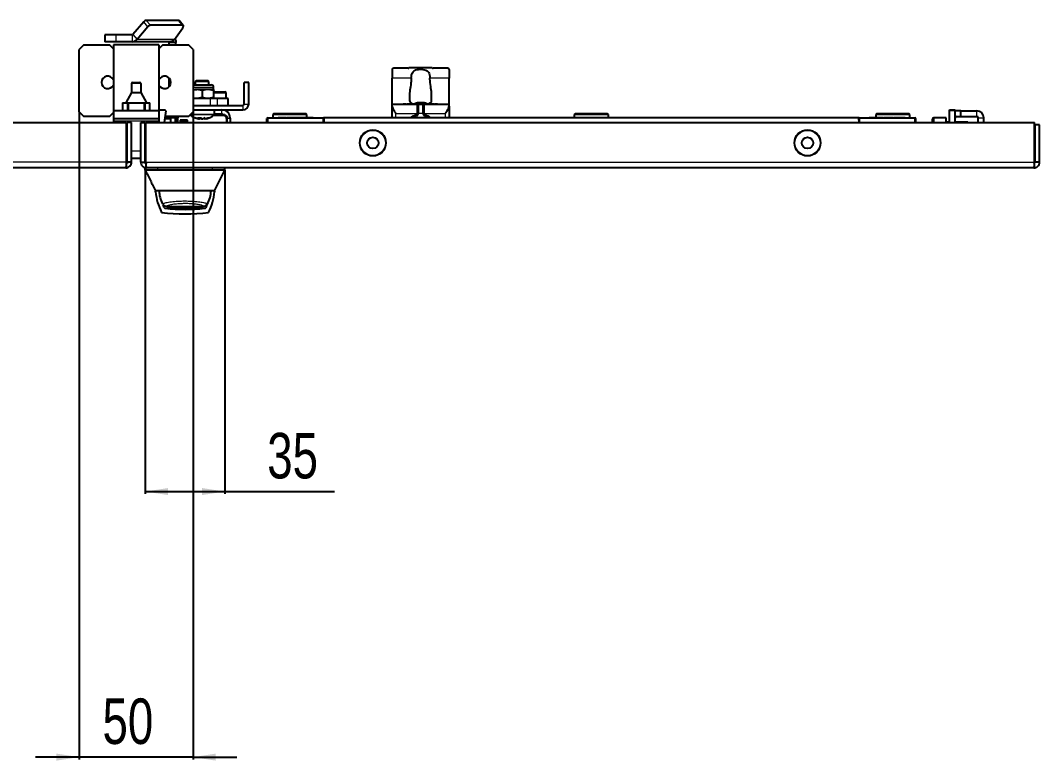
# Model space of a CAD drawing. Header units: millimetres. Extents: x -964 to 2908, y -1920 to 1219.
# Drawn here: x 1969.4 to 2417.3, y -1920 to -1594.6 of the extents above; entities that cross this region are included whole.
import ezdxf

# ---------------------------------------------------------------- set-up
doc = ezdxf.new("R2010")
doc.units = ezdxf.units.MM
doc.layers.add('FORMAT', color=7, linetype='Continuous')
doc.styles.add('SLDTEXTSTYLE0', font='TXT', dxfattribs={"width": 0.75})
doc.dimstyles.new('SLDDIMSTYLE0', dxfattribs={"dimtxt": 20, "dimasz": 10, "dimexe": 0, "dimexo": 0.0625, "dimgap": 5, "dimtad": 2, "dimdec": 1, "dimrnd": 1e-09, "dimzin": 12, "dimdsep": 46, "dimtxsty": 'SLDTEXTSTYLE0', "dimsah": 1, "dimcen": 0.09, "dimadec": 0, "dimazin": 3, "dimtfac": 1, "dimtofl": 0, "dimtmove": 0, "dimatfit": 3, "dimfxl": 0, "dimfrac": 2, "dimtolj": 1, "dimtzin": 12, "dimarcsym": 0})
doc.dimstyles.new('SLDDIMSTYLE1', dxfattribs={"dimtxt": 20, "dimasz": 10, "dimexe": 0, "dimexo": 0.0625, "dimgap": 5, "dimtad": 2, "dimdec": 1, "dimrnd": 1e-09, "dimzin": 12, "dimdsep": 46, "dimtxsty": 'SLDTEXTSTYLE0', "dimsah": 1, "dimcen": 0.09, "dimadec": 0, "dimazin": 3, "dimtfac": 1, "dimtmove": 0, "dimatfit": 0, "dimfxl": 0, "dimfrac": 2, "dimtolj": 1, "dimtzin": 12, "dimarcsym": 0})

# ---------------------------------------------------------------- blocks, each defined once
blk = doc.blocks.new('_D_13')
at = {"layer": 'FORMAT'}
for p, q in [((1995.28, -1634.86), (1995.28, -1919.45)), ((2045.28, -1634.86), (2045.28, -1919.45)), ((1995.28, -1918.45), (1976.05, -1918.45)), ((2045.28, -1918.45), (1995.28, -1918.45)), ((2045.28, -1918.45), (2064.51, -1918.45))]:
    blk.add_line(p, q, dxfattribs=at)
for points in [[(1995.28, -1918.45), (1985.28, -1916.91), (1985.28, -1919.99)], [(2045.28, -1918.45), (2055.28, -1919.99), (2055.28, -1916.91)]]:
    blk.add_solid(points, dxfattribs=at)
at = {"layer": 'FORMAT', "insert": (2005.5, -1892.67), "char_height": 20, "attachment_point": 1, "style": 'SLDTEXTSTYLE0'}
blk.add_mtext('50', dxfattribs=at)
blk = doc.blocks.new('_D_14')
at = {"layer": 'FORMAT'}
for p, q in [((2024.28, -1660.46), (2024.28, -1802.71)), ((2059.28, -1660.46), (2059.28, -1802.71)), ((2024.28, -1801.71), (2059.28, -1801.71)), ((2059.28, -1801.71), (2107.44, -1801.71))]:
    blk.add_line(p, q, dxfattribs=at)
for points in [[(2024.28, -1801.71), (2034.28, -1803.25), (2034.28, -1800.17)], [(2059.28, -1801.71), (2049.28, -1800.17), (2049.28, -1803.25)]]:
    blk.add_solid(points, dxfattribs=at)
at = {"layer": 'FORMAT', "insert": (2077.88, -1775.93), "char_height": 20, "attachment_point": 1, "style": 'SLDTEXTSTYLE0'}
blk.add_mtext('35', dxfattribs=at)

msp = doc.modelspace()

# ---------------------------------------------------------------- linework, layer by layer
at = {"color": 7, "linetype": 'Continuous', "lineweight": 25}
for p, q in [((2023.63, -1595.29), (2018.87, -1600.79)), ((2025.47, -1597.42), (2020.71, -1602.92)), ((2038.88, -1594.59), (2024.74, -1594.59)), ((2040.72, -1596.71), (2026.58, -1596.71)), ((2037.17, -1602.92), (2040.75, -1597.8)), ((2041, -1596.81), (2039.17, -1594.69)), ((2006.56, -1600.97), (2006.56, -1603.97)), ((2011.56, -1600.97), (2006.56, -1600.97)), ((2018.5, -1600.97), (2011.56, -1600.97)), ((1997.28, -1605.35), (1995.28, -1607.35)), ((1995.28, -1634.85), (1995.28, -1607.35)), ((1997.28, -1605.35), (2008.53, -1605.35)), ((2011.56, -1603.97), (2006.56, -1603.97)), ((2010.28, -1607.1), (2008.53, -1605.35)), ((2030.28, -1605.35), (2010.28, -1605.35)), ((2010.28, -1605.35), (2010.28, -1634.35)), ((2018.5, -1603.97), (2011.56, -1603.97)), ((2035.03, -1603.97), (2018.5, -1603.97)), ((2030.28, -1605.35), (2030.28, -1634.35)), ((2032.03, -1605.35), (2030.28, -1607.1)), ((2032.03, -1605.35), (2043.28, -1605.35)), ((2037.78, -1604.27), (2034.78, -1604.27)), ((2034.78, -1605.35), (2034.78, -1604.27)), ((2037.78, -1605.35), (2037.78, -1604.27)), ((2045.28, -1607.35), (2043.28, -1605.35)), ((2045.28, -1607.35), (2045.28, -1634.85)), ((2132.78, -1616.12), (2132.78, -1619.95)), ((2139.8, -1615.56), (2134.28, -1615.56)), ((2140.69, -1615.51), (2140.17, -1615.51)), ((2149.88, -1615.45), (2140.69, -1615.45)), ((2150.4, -1615.51), (2149.88, -1615.5)), ((2156.28, -1615.56), (2150.76, -1615.56)), ((2157.78, -1616.12), (2157.78, -1619.95)), ((2034.78, -1620.6), (2034.78, -1619.97)), ((2034.78, -1620.6), (2035.23, -1620.6)), ((2034.78, -1623.74), (2034.78, -1620.6)), ((2046.78, -1620.95), (2046.28, -1621.45)), ((2046.78, -1620.95), (2051.57, -1620.95)), ((2051.57, -1620.95), (2051.78, -1620.95)), ((2052.28, -1621.45), (2051.78, -1620.95)), ((2132.78, -1631.45), (2132.78, -1619.95)), ((2157.78, -1631.45), (2157.78, -1619.95)), ((2018.27, -1622.35), (2018.27, -1626.35)), ((2018.77, -1621.85), (2021.78, -1621.85)), ((2022.28, -1622.35), (2022.28, -1626.35)), ((2045.31, -1622.95), (2045.28, -1622.95)), ((2045.28, -1624.95), (2046.88, -1624.95)), ((2045.31, -1622.95), (2053.25, -1622.95)), ((2046.28, -1621.45), (2046.28, -1622.95)), ((2052.02, -1621.45), (2046.28, -1621.45)), ((2049.42, -1625.4), (2046.88, -1624.95)), ((2051.88, -1624.95), (2046.88, -1624.95)), ((2049.42, -1628.51), (2049.42, -1625.4)), ((2054.35, -1625.4), (2051.88, -1624.95)), ((2054.28, -1624.95), (2051.88, -1624.95)), ((2052.28, -1621.45), (2052.02, -1621.45)), ((2052.28, -1622.95), (2052.28, -1621.45)), ((2054.28, -1624.95), (2054.28, -1623.99)), ((2054.34, -1624.99), (2054.28, -1624.95)), ((2054.28, -1624.95), (2054.28, -1624.95)), ((2054.34, -1625.05), (2054.3, -1625.02)), ((2054.35, -1628.51), (2054.35, -1625.4)), ((2067.78, -1631.35), (2067.78, -1621.95)), ((2069.78, -1621.95), (2067.78, -1621.95)), ((2069.78, -1631.35), (2069.78, -1621.95)), ((2018.27, -1626.35), (2015.78, -1630.85)), ((2018.27, -1626.35), (2022.28, -1626.35)), ((2022.28, -1626.35), (2024.78, -1630.85)), ((2052.97, -1628.95), (2045.28, -1628.95)), ((2049.42, -1628.51), (2046.88, -1628.95)), ((2054.35, -1628.51), (2051.88, -1628.95)), ((2056.05, -1628.95), (2052.97, -1628.95)), ((2054.28, -1628.95), (2054.28, -1628.95)), ((2054.35, -1625.95), (2059.18, -1625.95)), ((2060.51, -1628.95), (2056.05, -1628.95)), ((2059.78, -1628.95), (2059.78, -1626.55)), ((2060.78, -1628.95), (2060.51, -1628.95)), ((2060.78, -1631.95), (2060.78, -1628.95)), ((2140.43, -1627.24), (2140.43, -1629.83)), ((2150.13, -1629.83), (2150.13, -1627.24)), ((2030.28, -1634.35), (2010.28, -1634.35)), ((2010.28, -1634.35), (2010.28, -1637.85)), ((2014.28, -1630.85), (2014.28, -1634.35)), ((2014.28, -1630.85), (2015.78, -1630.85)), ((2015.78, -1630.85), (2024.78, -1630.85)), ((2016.78, -1630.85), (2016.78, -1634.35)), ((2023.78, -1630.85), (2023.78, -1634.35)), ((2024.78, -1630.85), (2026.28, -1630.85)), ((2026.28, -1634.35), (2026.28, -1630.85)), ((2030.28, -1633.95), (2032.91, -1633.95)), ((2030.28, -1634.35), (2030.28, -1637.85)), ((2033.34, -1634.39), (2032.61, -1639.45)), ((2033.34, -1634.39), (2032.91, -1633.95)), ((2045.28, -1631.95), (2067.18, -1631.95)), ((2045.28, -1633.95), (2067.18, -1633.95)), ((2054.78, -1635.95), (2054.78, -1633.95)), ((2132.78, -1632.33), (2132.78, -1631.45)), ((2132.78, -1631.45), (2146.28, -1631.45)), ((2132.78, -1637.45), (2132.78, -1632.33)), ((2137.66, -1631.35), (2137.66, -1631.45)), ((2137.8, -1631.35), (2137.8, -1631.45)), ((2137.92, -1631.35), (2137.92, -1631.45)), ((2138.73, -1631.35), (2137.92, -1631.35)), ((2138.73, -1631.35), (2138.73, -1631.45)), ((2138.88, -1631.35), (2138.88, -1631.45)), ((2139, -1631.35), (2139, -1631.45)), ((2139.34, -1631.35), (2139.34, -1631.45)), ((2139.52, -1631.35), (2139.52, -1631.45)), ((2140.05, -1631.35), (2140.05, -1631.45)), ((2140.53, -1631.35), (2140.53, -1631.45)), ((2140.7, -1631.35), (2140.7, -1631.45)), ((2141.16, -1631.35), (2141.16, -1631.45)), ((2141.3, -1631.35), (2141.3, -1631.45)), ((2141.42, -1631.35), (2141.42, -1631.45)), ((2141.73, -1631.35), (2141.73, -1631.45)), ((2143.01, -1631.35), (2141.89, -1631.35)), ((2143.01, -1631.35), (2143.01, -1631.45)), ((2143.15, -1631.35), (2143.15, -1631.45)), ((2143.34, -1631.35), (2143.34, -1631.45)), ((2143.35, -1631.35), (2143.35, -1631.45)), ((2143.94, -1631.35), (2143.35, -1631.35)), ((2143.94, -1631.35), (2143.94, -1631.45)), ((2144.84, -1631.35), (2144.27, -1631.35)), ((2144.28, -1635.45), (2144.28, -1631.45)), ((2144.28, -1631.45), (2146.28, -1631.45)), ((2144.56, -1631.13), (2144.53, -1630.9)), ((2144.77, -1631.13), (2144.76, -1630.83)), ((2144.84, -1631.35), (2144.84, -1631.45)), ((2144.85, -1631.35), (2144.85, -1631.45)), ((2144.85, -1631.35), (2145.03, -1631.35)), ((2145.03, -1631.35), (2145.03, -1631.45)), ((2145.03, -1631.35), (2145.03, -1631.35)), ((2145.05, -1631.35), (2145.05, -1631.45)), ((2145.2, -1631.35), (2145.2, -1631.45)), ((2146, -1631.35), (2145.2, -1631.35)), ((2146, -1631.35), (2146, -1631.45)), ((2146.14, -1631.35), (2146.14, -1631.45)), ((2146.17, -1631.39), (2146.55, -1631.38)), ((2146.23, -1630.85), (2146.23, -1630.83)), ((2146.26, -1631.35), (2146.26, -1631.45)), ((2146.28, -1631.45), (2146.28, -1635.45)), ((2146.69, -1631.35), (2146.69, -1631.45)), ((2146.78, -1630.94), (2146.79, -1630.9)), ((2146.78, -1631.45), (2157.78, -1631.45)), ((2146.82, -1631.35), (2146.82, -1631.45)), ((2147.18, -1631.35), (2147.18, -1631.45)), ((2147.44, -1631.35), (2147.44, -1631.45)), ((2147.56, -1631.35), (2147.56, -1631.45)), ((2147.7, -1631.35), (2147.7, -1631.45)), ((2147.82, -1631.35), (2147.82, -1631.45)), ((2148.25, -1631.35), (2148.25, -1631.45)), ((2148.28, -1631.35), (2148.25, -1631.35)), ((2148.29, -1631.35), (2148.29, -1631.45)), ((2148.32, -1631.35), (2148.32, -1631.45)), ((2148.49, -1631.35), (2148.49, -1631.45)), ((2148.84, -1631.35), (2148.84, -1631.45)), ((2149.33, -1631.35), (2149.33, -1631.45)), ((2149.52, -1631.35), (2149.52, -1631.45)), ((2149.87, -1631.35), (2149.87, -1631.45)), ((2150.02, -1631.35), (2150.02, -1631.45)), ((2151.08, -1631.35), (2150.02, -1631.35)), ((2151.08, -1631.35), (2151.08, -1631.45)), ((2151.39, -1631.35), (2151.39, -1631.45)), ((2151.56, -1631.35), (2151.56, -1631.45)), ((2151.93, -1631.35), (2151.93, -1631.45)), ((2152.69, -1631.35), (2151.93, -1631.35)), ((2152.69, -1631.35), (2152.69, -1631.45)), ((2157.78, -1632.33), (2157.78, -1631.45)), ((2157.78, -1632.33), (2157.78, -1637.45)), ((2377.73, -1634.4), (2377.73, -1633.9)), ((2377.73, -1633.9), (2380.23, -1633.9)), ((2377.73, -1639.45), (2377.73, -1634.4)), ((2380.23, -1633.9), (2380.23, -1634.4)), ((2380.23, -1639.45), (2380.23, -1634.4)), ((2380.73, -1634.4), (2380.23, -1634.45)), ((2382.73, -1634.4), (2380.73, -1634.4)), ((2382.73, -1634.4), (2389.73, -1634.4)), ((2382.73, -1636.9), (2382.73, -1634.4)), ((1995.28, -1634.85), (1997.28, -1636.85)), ((2008.53, -1636.85), (1997.28, -1636.85)), ((2008.53, -1636.85), (2010.28, -1635.1)), ((2030.28, -1637.85), (2010.28, -1637.85)), ((2010.28, -1637.85), (2010.28, -1638.94)), ((2010.28, -1638.94), (2010.28, -1639.45)), ((2030.28, -1637.85), (2030.28, -1638.94)), ((2030.28, -1638.94), (2030.28, -1639.45)), ((2035.58, -1637.85), (2032.84, -1637.85)), ((2043.28, -1636.85), (2032.99, -1636.85)), ((2035.65, -1636.85), (2035.58, -1637.55)), ((2035.58, -1639.45), (2035.58, -1637.55)), ((2037.58, -1639.45), (2037.58, -1637.55)), ((2038.28, -1637.85), (2037.58, -1637.85)), ((2038.28, -1637.85), (2038.28, -1639.45)), ((2042.88, -1638.4), (2039.68, -1638.4)), ((2039.68, -1638.4), (2039.68, -1639.45)), ((2039.68, -1639.15), (2042.88, -1639.15)), ((2042.88, -1639.45), (2042.88, -1638.4)), ((2043.28, -1636.85), (2045.28, -1634.85)), ((2047.92, -1637.8), (2047.92, -1637.85)), ((2048.22, -1637.4), (2048.22, -1637.85)), ((2048.22, -1637.85), (2048.22, -1637.4)), ((2048.39, -1637.85), (2048.22, -1637.82)), ((2048.39, -1637.39), (2048.39, -1637.85)), ((2048.43, -1637.85), (2048.43, -1637.39)), ((2049.19, -1637.77), (2049.19, -1637.85)), ((2049.22, -1637.79), (2049.22, -1637.85)), ((2049.28, -1637.82), (2049.22, -1637.85)), ((2050.13, -1637.85), (2050.13, -1637.53)), ((2050.34, -1637.85), (2050.34, -1637.82)), ((2050.63, -1637.75), (2050.63, -1637.85)), ((2050.66, -1637.75), (2050.66, -1637.85)), ((2058.28, -1635.85), (2054.74, -1635.85)), ((2060.28, -1639.45), (2060.28, -1637.85)), ((2061.58, -1637.55), (2061.58, -1639.45)), ((2077.78, -1639.45), (2077.78, -1637.75)), ((2078.08, -1637.45), (2102.48, -1637.45)), ((2080.78, -1635.45), (2080.28, -1635.95)), ((2080.28, -1635.95), (2080.28, -1637.45)), ((2095.28, -1635.95), (2080.28, -1635.95)), ((2080.78, -1635.45), (2094.78, -1635.45)), ((2082.64, -1637.25), (2082.64, -1637.45)), ((2086.45, -1637.25), (2086.45, -1637.45)), ((2086.45, -1637.25), (2087.24, -1637.25)), ((2087.24, -1637.25), (2087.24, -1637.45)), ((2087.24, -1637.25), (2089.12, -1637.25)), ((2088.58, -1637.25), (2088.58, -1637.23)), ((2089.12, -1637.25), (2089.12, -1637.45)), ((2089.12, -1637.25), (2090.17, -1637.25)), ((2090.17, -1637.25), (2090.17, -1637.45)), ((2090.17, -1637.25), (2091.57, -1637.25)), ((2091.74, -1637.23), (2091.74, -1637.45)), ((2091.83, -1637.25), (2091.83, -1637.45)), ((2091.83, -1637.25), (2093.18, -1637.25)), ((2093.18, -1637.25), (2093.18, -1637.45)), ((2093.18, -1637.25), (2095.17, -1637.25)), ((2095.28, -1635.95), (2094.78, -1635.45)), ((2095.17, -1637.25), (2095.17, -1637.45)), ((2095.17, -1637.25), (2098.13, -1637.25)), ((2095.28, -1637.25), (2095.28, -1635.95)), ((2098.13, -1637.25), (2098.13, -1637.45)), ((2337.78, -1637.45), (2102.78, -1637.45)), ((2102.78, -1637.45), (2102.78, -1637.75)), ((2102.78, -1637.75), (2102.78, -1638.4)), ((2102.78, -1638.4), (2102.78, -1639.45)), ((2144.28, -1635.45), (2144.28, -1635.48)), ((2146.28, -1635.48), (2146.28, -1635.45)), ((2213.28, -1635.45), (2212.78, -1635.95)), ((2212.78, -1635.95), (2212.78, -1637.45)), ((2227.78, -1635.95), (2212.78, -1635.95)), ((2213.28, -1635.45), (2227.28, -1635.45)), ((2227.78, -1635.95), (2227.28, -1635.45)), ((2227.78, -1637.45), (2227.78, -1635.95)), ((2337.78, -1637.45), (2337.78, -1637.75)), ((2337.78, -1638.4), (2337.78, -1637.75)), ((2337.78, -1638.4), (2337.78, -1639.45)), ((2338.08, -1637.45), (2362.48, -1637.45)), ((2342.43, -1637.25), (2342.43, -1637.45)), ((2342.43, -1637.25), (2342.78, -1637.25)), ((2342.78, -1637.25), (2342.78, -1637.45)), ((2342.78, -1637.25), (2343.03, -1637.25)), ((2343.03, -1637.25), (2343.03, -1637.45)), ((2343.03, -1637.25), (2343.14, -1637.25)), ((2343.14, -1637.25), (2343.14, -1637.45)), ((2344.17, -1637.25), (2344.17, -1637.45)), ((2344.17, -1637.25), (2344.82, -1637.25)), ((2344.84, -1637.25), (2344.84, -1637.45)), ((2344.84, -1637.25), (2345.18, -1637.25)), ((2345.18, -1637.25), (2345.18, -1637.45)), ((2345.78, -1635.45), (2345.28, -1635.95)), ((2345.28, -1635.95), (2345.28, -1637.25)), ((2360.28, -1635.95), (2345.28, -1635.95)), ((2345.78, -1635.45), (2359.78, -1635.45)), ((2348.49, -1637.45), (2348.49, -1637.23)), ((2348.63, -1637.25), (2349.41, -1637.25)), ((2349.41, -1637.25), (2349.41, -1637.45)), ((2349.41, -1637.25), (2350.2, -1637.25)), ((2350.2, -1637.25), (2350.2, -1637.45)), ((2350.2, -1637.25), (2350.69, -1637.25)), ((2350.69, -1637.25), (2350.69, -1637.45)), ((2350.69, -1637.25), (2352.08, -1637.25)), ((2351.72, -1637.23), (2351.72, -1637.25)), ((2352.08, -1637.25), (2352.08, -1637.45)), ((2352.08, -1637.25), (2353.13, -1637.25)), ((2353.13, -1637.25), (2353.13, -1637.45)), ((2354.17, -1637.25), (2354.17, -1637.45)), ((2354.17, -1637.25), (2356.14, -1637.25)), ((2356.14, -1637.25), (2356.14, -1637.45)), ((2356.14, -1637.25), (2358.13, -1637.25)), ((2358.13, -1637.25), (2358.13, -1637.45)), ((2360.28, -1635.95), (2359.78, -1635.45)), ((2360.28, -1637.45), (2360.28, -1635.95)), ((2362.78, -1637.75), (2362.78, -1639.45)), ((2370.23, -1639.45), (2370.23, -1638)), ((2376.23, -1637.4), (2370.83, -1637.4)), ((2376.23, -1639.45), (2376.23, -1637.4)), ((2380.73, -1636.9), (2382.73, -1636.9)), ((2382.73, -1636.9), (2389.73, -1636.9)), ((2390.23, -1639.45), (2390.23, -1637.4)), ((2392.73, -1639.45), (2392.73, -1637.4)), ((1625.58, -1639.45), (2015.98, -1639.45)), ((2015.98, -1656.85), (2015.98, -1639.45)), ((2018.28, -1639.45), (2016.28, -1639.45)), ((2016.28, -1656.85), (2016.28, -1639.45)), ((2018.28, -1656.85), (2018.28, -1639.45)), ((2022.28, -1639.45), (2024.28, -1639.45)), ((2022.28, -1656.85), (2022.28, -1639.45)), ((2024.28, -1656.85), (2024.28, -1639.45)), ((2024.58, -1656.85), (2024.58, -1639.45)), ((2024.58, -1639.45), (2414.98, -1639.45)), ((2377.73, -1639.4), (2376.48, -1639.4)), ((2385.67, -1639.4), (2380.23, -1639.4)), ((2385.72, -1639.45), (2385.67, -1639.4)), ((2385.67, -1639.45), (2385.67, -1639.4)), ((2414.98, -1656.85), (2414.98, -1639.45)), ((2417.28, -1640.45), (2415.28, -1640.45)), ((2415.28, -1656.85), (2415.28, -1640.45)), ((2417.28, -1656.85), (2417.28, -1640.45)), ((2016.28, -1655.35), (2015.98, -1655.35)), ((2018.28, -1656.85), (2016.28, -1656.85)), ((2016.28, -1657.03), (2016.28, -1657.45)), ((2022.28, -1655.35), (2018.28, -1655.35)), ((2022.28, -1656.85), (2024.28, -1656.85)), ((2024.28, -1657.45), (2024.28, -1656.85)), ((2417.28, -1656.85), (2415.28, -1656.85)), ((2015.68, -1659.45), (1625.88, -1659.45)), ((2024.28, -1660.45), (2024.28, -1659.45)), ((2024.88, -1659.45), (2024.28, -1659.45)), ((2414.68, -1659.45), (2024.88, -1659.45)), ((2053.78, -1660.45), (2029.78, -1660.45)), ((2054.78, -1669.45), (2059.31, -1660.4)), ((2059.28, -1660.45), (2059.28, -1659.45)), ((2031.18, -1669.45), (2028.78, -1669.45)), ((2028.82, -1669.45), (2028.82, -1669.66)), ((2052.38, -1669.45), (2031.18, -1669.45)), ((2054.78, -1669.45), (2052.38, -1669.45)), ((2054.74, -1669.66), (2054.74, -1669.45)), ((2035.95, -1676.44), (2047.54, -1676.44)), ((2035.95, -1676.44), (2036.1, -1676.44))]:
    msp.add_line(p, q, dxfattribs=at)
at = {"color": 8, "linetype": 'Continuous', "lineweight": 18}
for p, q in [((2025.47, -1597.42), (2023.63, -1595.29)), ((2026.58, -1596.71), (2024.74, -1594.59)), ((2040.72, -1596.71), (2038.88, -1594.59)), ((2011.56, -1603.97), (2011.56, -1600.97)), ((2018.5, -1600.97), (2018.5, -1603.97)), ((2018.87, -1600.79), (2020.71, -1602.92)), ((2037.17, -1602.92), (2020.71, -1602.92)), ((2141.19, -1619.95), (2132.78, -1619.95)), ((2157.78, -1619.95), (2149.37, -1619.95)), ((2022.28, -1622.35), (2018.27, -1622.35)), ((2045.28, -1623.99), (2054.28, -1623.99)), ((2052.97, -1631.95), (2052.97, -1628.95)), ((2059.78, -1626.55), (2054.35, -1626.55)), ((2056.05, -1631.95), (2056.05, -1628.95)), ((2060.51, -1631.95), (2060.51, -1628.95)), ((2016.28, -1630.85), (2016.28, -1634.35)), ((2024.28, -1630.85), (2024.28, -1634.35)), ((2057.98, -1635.95), (2057.98, -1633.95)), ((2067.18, -1631.95), (2067.18, -1633.95)), ((2067.78, -1631.35), (2069.78, -1631.35)), ((2141.89, -1631.35), (2141.89, -1631.45)), ((2143.78, -1635.45), (2143.78, -1631.45)), ((2146.78, -1631.45), (2146.78, -1635.45)), ((2380.23, -1634.4), (2377.73, -1634.4)), ((2389.73, -1636.9), (2389.73, -1634.4)), ((2030.28, -1638.94), (2010.28, -1638.94)), ((2032.9, -1637.45), (2035.58, -1637.45)), ((2037.58, -1637.55), (2035.58, -1637.55)), ((2037.58, -1637.45), (2038.36, -1637.45)), ((2038.78, -1639.45), (2038.78, -1637.85)), ((2042.88, -1638.61), (2039.68, -1638.61)), ((2043.78, -1636.35), (2044.47, -1636.35)), ((2054.22, -1636.15), (2043.98, -1636.15)), ((2054.31, -1635.95), (2044.18, -1635.95)), ((2054.1, -1636.35), (2058.28, -1636.35)), ((2054.68, -1636.15), (2054.22, -1636.15)), ((2054.78, -1635.95), (2054.31, -1635.95)), ((2059.78, -1637.85), (2059.78, -1639.45)), ((2060.22, -1637.55), (2061.58, -1637.55)), ((2078.08, -1637.75), (2077.78, -1637.75)), ((2078.08, -1637.45), (2078.08, -1637.75)), ((2078.08, -1637.75), (2078.08, -1639.45)), ((2102.48, -1637.75), (2078.08, -1637.75)), ((2083.87, -1637.25), (2083.87, -1637.45)), ((2102.48, -1637.45), (2102.48, -1637.75)), ((2102.78, -1637.75), (2102.48, -1637.75)), ((2102.48, -1639.45), (2102.48, -1637.75)), ((2134.28, -1635.45), (2143.78, -1635.45)), ((2134.28, -1635.45), (2134.28, -1637.45)), ((2143.42, -1635.97), (2143.56, -1636.45)), ((2143.78, -1635.45), (2144.28, -1635.45)), ((2143.78, -1635.48), (2143.78, -1635.45)), ((2143.78, -1635.48), (2144.28, -1635.48)), ((2146.28, -1635.45), (2144.28, -1635.45)), ((2146.28, -1635.45), (2146.78, -1635.45)), ((2146.28, -1635.48), (2146.78, -1635.48)), ((2146.78, -1635.45), (2146.78, -1635.48)), ((2146.78, -1635.45), (2156.28, -1635.45)), ((2147.01, -1636.45), (2147.14, -1635.97)), ((2156.28, -1637.45), (2156.28, -1635.45)), ((2338.08, -1637.75), (2337.78, -1637.75)), ((2338.08, -1637.75), (2338.08, -1637.45)), ((2362.48, -1637.75), (2338.08, -1637.75)), ((2338.08, -1637.75), (2338.08, -1639.45)), ((2346.91, -1637.25), (2346.91, -1637.45)), ((2362.48, -1637.45), (2362.48, -1637.75)), ((2362.48, -1639.45), (2362.48, -1637.75)), ((2362.78, -1637.75), (2362.48, -1637.75)), ((2370.83, -1637.4), (2370.83, -1639.45)), ((2390.23, -1637.4), (2392.73, -1637.4)), ((2376.48, -1639.4), (2376.48, -1639.45)), ((2016.28, -1652.09), (2015.98, -1652.09)), ((2022.28, -1652.09), (2018.28, -1652.09)), ((2015.98, -1656.85), (1625.58, -1656.85)), ((2024.58, -1656.85), (2414.98, -1656.85)), ((2029.78, -1660.45), (2029.78, -1659.45)), ((2053.78, -1660.45), (2053.78, -1659.45))]:
    msp.add_line(p, q, dxfattribs=at)
at = {"color": 7, "linetype": 'Continuous', "lineweight": 25, "flags": 128}
for points in [[(2040.75, -1597.8), (2040.89, -1597.57), (2040.99, -1597.36), (2041.05, -1597.17), (2041.07, -1597.01), (2041.05, -1596.88), (2040.98, -1596.79), (2040.87, -1596.73), (2040.72, -1596.71)], [(2050.63, -1637.8), (2050.62, -1637.81), (2050.34, -1637.85)], [(2415.28, -1645.95), (2415.14, -1645.7), (2414.98, -1645.44)], [(2414.98, -1654.47), (2415.14, -1654.2), (2415.28, -1653.95)], [(2032.66, -1676.88), (2032.3, -1675.99), (2032.2, -1675.72)], [(2051.47, -1675.4), (2051.25, -1675.99), (2050.9, -1676.88)]]:
    msp.add_lwpolyline(points, dxfattribs=at)
at = {"color": 8, "linetype": 'Continuous', "lineweight": 18, "flags": 128}
for points in [[(2414.98, -1646.03), (2415.27, -1646.62), (2415.28, -1646.64)], [(2415.28, -1653.27), (2415.27, -1653.29), (2414.98, -1653.88)]]:
    msp.add_lwpolyline(points, dxfattribs=at)
at = {"color": 7, "linetype": 'Continuous', "lineweight": 25}
for centre, radius in [((2124.28, -1648.45), 5.75), ((2315.28, -1648.45), 5.75), ((2124.28, -1648.45), 2.5), ((2315.28, -1648.45), 2.5)]:
    msp.add_circle(centre, radius, dxfattribs=at)
at = {"color": 8, "linetype": 'Continuous', "lineweight": 18}
for centre in [(2124.28, -1648.45), (2315.28, -1648.45)]:
    msp.add_circle(centre, 5.5, dxfattribs=at)
at = {"color": 7, "linetype": 'Continuous', "lineweight": 25}
for centre, radius, start, end in [((2025.16, -1596.47), 1.93, 102.4839, 142.4022), ((2027, -1598.59), 1.93, 102.4839, 142.4022), ((2038.92, -1594.93), 0.349, 43.9283, 95.9288), ((2018.49, -1600.48), 0.488, 270.8794, 320.2435), ((2018.46, -1601.04), 2.93, 270.8794, 320.2435), ((2007.78, -1621.85), 2.75, 24.62, 335.38), ((2032.78, -1621.85), 2.75, 204.62, 155.38), ((2018.77, -1622.35), 0.5, 90, 180), ((2021.78, -1622.35), 0.5, 0, 90), ((2053.25, -1623.99), 1.03, 0, 90), ((2059.18, -1626.55), 0.6, 0, 90), ((2057.98, -1637.55), 3.6, 0, 90), ((2067.18, -1631.35), 2.6, 270, 0), ((2067.18, -1631.35), 0.6, 270, 0), ((2145.28, -1638.75), 8, 100.361, 108.4448), ((2144.52, -1634.61), 3.79, 92.8918, 101.4174), ((2145.4, -1633.07), 2.34, 111.7218, 124.6037), ((2144.6, -1638.39), 7.26, 85.7578, 94.2422), ((2144.24, -1631.42), 0.598, 60.5239, 80.9896), ((2145.03, -1638.38), 7.56, 92.0564, 94.6598), ((2144.55, -1635.17), 4.35, 79.331, 87.2142), ((2148.53, -1631.88), 3.47, 163.5344, 167.7658), ((2146.01, -1635.17), 4.35, 92.7858, 100.669), ((2145.53, -1638.36), 7.54, 81.9171, 87.9462), ((2146.31, -1631.35), 0.529, 98.3794, 107.9547), ((2146.04, -1634.61), 3.79, 78.5826, 87.1082), ((2145.21, -1637.17), 6.42, 69.7014, 77.5656), ((2145.28, -1638.75), 8, 70.1746, 79.639), ((2145.28, -1638.71), 7.96, 71.9524, 79.1092), ((2147.59, -1631.75), 0.629, 75.5606, 104.4394), ((2389.73, -1637.4), 3, 0, 90), ((2039.18, -1637.55), 1.6, 154.0555, 180), ((2049.28, -1628.95), 9, 233.1301, 260.0618), ((2049.4, -1629.23), 8.7, 247.0438, 262.1958), ((2048.99, -1631.16), 6.77, 243.8434, 260.9245), ((2048.03, -1630.33), 7.07, 264.247, 275.753), ((2049.05, -1635.2), 2.78, 231.3972, 252.5593), ((2048.61, -1633.07), 4.83, 261.5144, 261.8434), ((2048.43, -1637.69), 0.261, 216.1514, 217.2521), ((2049.36, -1629.01), 8.89, 263.7673, 264.0104), ((2049.95, -1634.98), 2.97, 239.1789, 255.2323), ((2050.12, -1636.24), 1.79, 219.0744, 243.9708), ((2048.55, -1633.64), 4.26, 278.6965, 279.0465), ((2050.01, -1633.64), 4.26, 260.9535, 261.3035), ((2048.53, -1634.78), 3.19, 285.2264, 309.2989), ((2049.12, -1636.71), 1.52, 311.5988, 339.6464), ((2049.2, -1629.01), 8.89, 275.9896, 276.2327), ((2049, -1630.85), 7.09, 279.4428, 293.2387), ((2049.95, -1633.07), 4.83, 278.1566, 278.4856), ((2049.43, -1629.8), 8.14, 278.7231, 291.6408), ((2049.28, -1628.95), 9, 279.9382, 306.8699), ((2052.11, -1636), 1.4, 257.0541, 282.9459), ((2054.53, -1635.95), 0.25, 306.8699, 0), ((2078.08, -1637.75), 0.3, 90, 180), ((2102.48, -1637.75), 0.3, 0, 90), ((2145.28, -1642.45), 6.25, 106.0134, 126.8699), ((2143.28, -1635.48), 1, 286.0134, 0), ((2147.28, -1635.48), 1, 180, 253.9866), ((2145.28, -1642.45), 6.25, 53.1301, 73.9866), ((2338.08, -1637.75), 0.3, 90, 180), ((2362.48, -1637.75), 0.3, 0, 90), ((2370.83, -1638), 0.6, 90, 180), ((2376.48, -1639.15), 0.25, 180, 270), ((2380.73, -1637.4), 0.5, 90, 180), ((2389.73, -1637.4), 0.5, 0, 90), ((2407.78, -1649.95), 7.5, 343.7398, 16.2602), ((2020.84, -1669.66), 7.98, 358.267, 359.9999), ((2055.67, -1667.1), 27, 185.961, 206.1695), ((2041.78, -1669.45), 11.4, 180, 210.8742), ((2041.78, -1669.45), 11.4, 329.0561, 0), ((2027.89, -1667.1), 27, 333.8305, 354.0392), ((2062.72, -1669.66), 7.98, 180, 181.7325), ((2041.78, -1597.66), 82, 262.7534, 277.2466), ((2033.12, -1676.69), 0.5, 203.0437, 263.7491), ((2041.78, -1597.66), 80, 263.7491, 276.2509), ((2050.44, -1676.69), 0.5, 276.2509, 336.9563)]:
    msp.add_arc(centre, radius, start, end, dxfattribs=at)
at = {"color": 8, "linetype": 'Continuous', "lineweight": 18}
for centre, radius, start, end in [((2145.28, -1642.45), 6.75, 106.0134, 132.2054), ((2143.28, -1635.48), 0.5, 286.0134, 0), ((2147.28, -1635.48), 0.5, 180, 253.9866), ((2145.28, -1642.45), 6.75, 47.7946, 73.9866)]:
    msp.add_arc(centre, radius, start, end, dxfattribs=at)
at = {"color": 7, "linetype": 'Continuous', "lineweight": 25}
for points in [[(2037.17, -1602.92), (2037.03, -1603.07), (2036.73, -1603.39), (2036.2, -1603.71), (2035.62, -1603.93), (2035.22, -1603.96), (2035.03, -1603.97)], [(2034.48, -1603.97), (2034.56, -1603.99), (2034.72, -1604.03), (2034.76, -1604.19), (2034.78, -1604.27)], [(2058.28, -1635.85), (2058.54, -1635.88), (2059.07, -1635.94), (2059.73, -1636.41), (2060.19, -1637.07), (2060.25, -1637.59), (2060.28, -1637.85)], [(2015.98, -1656.85), (2015.95, -1657.19), (2015.9, -1657.88), (2015.83, -1658.74), (2015.75, -1659.34), (2015.7, -1659.41), (2015.68, -1659.45)], [(2015.68, -1659.45), (2016.02, -1659.41), (2016.7, -1659.34), (2017.56, -1658.74), (2018.16, -1657.88), (2018.24, -1657.19), (2018.28, -1656.85)], [(2024.88, -1659.45), (2024.85, -1659.41), (2024.8, -1659.34), (2024.73, -1658.74), (2024.65, -1657.88), (2024.6, -1657.19), (2024.58, -1656.85)], [(2414.98, -1656.85), (2414.95, -1657.19), (2414.9, -1657.88), (2414.83, -1658.74), (2414.75, -1659.34), (2414.7, -1659.41), (2414.68, -1659.45)]]:
    msp.add_open_spline(points, degree=3, dxfattribs=at)
for points, knots in [([(2037.32, -1602.7), (2037.4, -1602.8), (2037.73, -1603.25), (2037.76, -1603.82), (2037.78, -1604.27)], [0, 0, 0, 0, 0.222729, 1, 1, 1, 1]), ([(2134.28, -1615.56), (2134.11, -1615.56), (2133.78, -1615.57), (2133.33, -1615.63), (2132.99, -1615.75), (2132.81, -1615.92), (2132.79, -1616.06), (2132.78, -1616.12)], [0, 0, 0, 0, 0.2129, 0.425707, 0.640613, 0.853382, 1, 1, 1, 1]), ([(2139.8, -1615.56), (2139.9, -1615.55), (2140.03, -1615.53), (2140.14, -1615.52), (2140.17, -1615.51)], [0, 0, 0, 0, 0.789403, 1, 1, 1, 1]), ([(2141.19, -1619.95), (2141.21, -1619.54), (2141.25, -1618.71), (2141.61, -1617.62), (2142.26, -1616.81), (2143.19, -1616.32), (2144.34, -1616.08), (2145.67, -1616.03), (2147.01, -1616.2), (2148.14, -1616.67), (2148.87, -1617.47), (2149.25, -1618.5), (2149.37, -1619.36), (2149.37, -1619.86), (2149.37, -1619.95)], [0, 0, 0, 0, 0.088505, 0.177138, 0.262858, 0.344694, 0.430485, 0.525193, 0.625645, 0.723911, 0.812494, 0.894483, 0.978997, 1, 1, 1, 1]), ([(2150.4, -1615.51), (2150.41, -1615.52), (2150.52, -1615.53), (2150.65, -1615.55), (2150.76, -1615.56)], [0, 0, 0, 0, 0.161974, 1, 1, 1, 1]), ([(2157.78, -1616.12), (2157.77, -1616.04), (2157.74, -1615.88), (2157.5, -1615.72), (2157.14, -1615.61), (2156.71, -1615.57), (2156.41, -1615.56), (2156.28, -1615.56)], [0, 0, 0, 0, 0.205683, 0.411346, 0.618649, 0.832339, 1, 1, 1, 1]), ([(2141.19, -1619.95), (2141.14, -1620.95), (2141.03, -1623.09), (2140.51, -1625.53), (2140.45, -1626.84), (2140.43, -1627.24)], [0, 0, 0, 0, 0.378823, 0.812228, 1, 1, 1, 1]), ([(2150.13, -1627.24), (2150.05, -1626.33), (2149.87, -1624.47), (2149.41, -1621.87), (2149.38, -1620.34), (2149.37, -1619.95)], [0, 0, 0, 0, 0.417668, 0.852903, 1, 1, 1, 1]), ([(2046.88, -1624.95), (2046.82, -1624.95), (2046.28, -1624.96), (2045.75, -1625.1), (2045.28, -1625.22)], [0, 0, 0, 0, 0.1108998, 1, 1, 1, 1]), ([(2051.88, -1624.95), (2051.82, -1624.95), (2050.99, -1624.96), (2050.18, -1625.19), (2049.42, -1625.4)], [0, 0, 0, 0, 0.070201, 1, 1, 1, 1]), ([(2054.28, -1624.95), (2054.28, -1624.96), (2054.31, -1624.98), (2054.33, -1625.22), (2054.35, -1625.4)], [0, 0, 0, 0, 0.268634, 1, 1, 1, 1]), ([(2046.88, -1628.95), (2046.82, -1628.95), (2046.28, -1628.95), (2045.75, -1628.81), (2045.28, -1628.68)], [0, 0, 0, 0, 0.1109, 1, 1, 1, 1]), ([(2051.88, -1628.95), (2051.82, -1628.95), (2050.99, -1628.95), (2050.18, -1628.72), (2049.42, -1628.51)], [0, 0, 0, 0, 0.070201, 1, 1, 1, 1]), ([(2054.28, -1628.95), (2054.28, -1628.95), (2054.31, -1628.92), (2054.33, -1628.68), (2054.35, -1628.51)], [0, 0, 0, 0, 0.268634, 1, 1, 1, 1]), ([(2140.43, -1629.83), (2140.47, -1630.1), (2140.56, -1630.64), (2141.35, -1631.1), (2142.34, -1631.3), (2143.12, -1631.34), (2143.4, -1631.35)], [0, 0, 0, 0, 0.289157, 0.579411, 0.847533, 1, 1, 1, 1]), ([(2147.29, -1631.35), (2147.72, -1631.32), (2148.63, -1631.25), (2149.57, -1630.94), (2150.06, -1630.46), (2150.11, -1630.01), (2150.13, -1629.83)], [0, 0, 0, 0, 0.255921, 0.530677, 0.799973, 1, 1, 1, 1]), ([(2132.78, -1632.33), (2132.8, -1632.5), (2132.86, -1632.93), (2133.33, -1633.87), (2133.86, -1634.76), (2134.21, -1635.34), (2134.28, -1635.45), (2134.28, -1635.45)], [0, 0, 0, 0, 0.19414, 0.485275, 0.898779, 0.996769, 1, 1, 1, 1]), ([(2137.8, -1631.35), (2137.78, -1631.35), (2137.74, -1631.35), (2137.69, -1631.35), (2137.66, -1631.35), (2137.66, -1631.35), (2137.66, -1631.35)], [0, 0, 0, 0, 0.280836, 0.55925, 0.779182, 1, 1, 1, 1]), ([(2137.92, -1631.35), (2137.92, -1631.35), (2137.92, -1631.35), (2137.89, -1631.35), (2137.85, -1631.35), (2137.82, -1631.35), (2137.8, -1631.35)], [0, 0, 0, 0, 0.2808879, 0.5594825, 0.7792702, 1, 1, 1, 1]), ([(2138.88, -1631.35), (2138.87, -1631.35), (2138.83, -1631.35), (2138.78, -1631.35), (2138.75, -1631.35), (2138.73, -1631.35)], [0, 0, 0, 0, 0.280638, 0.560877, 1, 1, 1, 1]), ([(2139, -1631.35), (2139, -1631.35), (2139, -1631.35), (2138.97, -1631.35), (2138.93, -1631.35), (2138.9, -1631.35), (2138.88, -1631.35)], [0, 0, 0, 0, 0.280941, 0.559114, 0.779089, 1, 1, 1, 1]), ([(2139.52, -1631.35), (2139.46, -1631.35), (2139.35, -1631.35), (2139.34, -1631.35), (2139.34, -1631.35)], [0, 0, 0, 0, 0.559312, 1, 1, 1, 1]), ([(2140.05, -1631.35), (2140, -1631.35), (2139.88, -1631.35), (2139.68, -1631.35), (2139.58, -1631.35), (2139.52, -1631.35)], [0, 0, 0, 0, 0.280496, 0.560765, 1, 1, 1, 1]), ([(2140.53, -1631.35), (2140.46, -1631.35), (2140.34, -1631.35), (2140.14, -1631.35), (2140.05, -1631.35)], [0, 0, 0, 0, 0.560137, 1, 1, 1, 1]), ([(2140.7, -1631.35), (2140.7, -1631.35), (2140.68, -1631.35), (2140.58, -1631.35), (2140.53, -1631.35)], [0, 0, 0, 0, 0.5599138, 1, 1, 1, 1]), ([(2141.3, -1631.35), (2141.28, -1631.35), (2141.24, -1631.35), (2141.19, -1631.35), (2141.16, -1631.35), (2141.16, -1631.35), (2141.16, -1631.35)], [0, 0, 0, 0, 0.280765, 0.559178, 0.779175, 1, 1, 1, 1]), ([(2141.42, -1631.35), (2141.42, -1631.35), (2141.42, -1631.35), (2141.39, -1631.35), (2141.35, -1631.35), (2141.32, -1631.35), (2141.3, -1631.35)], [0, 0, 0, 0, 0.280828, 0.559417, 0.779393, 1, 1, 1, 1]), ([(2141.89, -1631.35), (2141.87, -1631.35), (2141.83, -1631.35), (2141.77, -1631.35), (2141.74, -1631.35), (2141.74, -1631.35), (2141.73, -1631.35)], [0, 0, 0, 0, 0.280951, 0.559967, 0.779431, 1, 1, 1, 1]), ([(2143.15, -1631.35), (2143.15, -1631.35), (2143.14, -1631.35), (2143.11, -1631.35), (2143.06, -1631.35), (2143.03, -1631.35), (2143.01, -1631.35)], [0, 0, 0, 0, 0.280713, 0.558701, 0.779045, 1, 1, 1, 1]), ([(2143.35, -1631.35), (2143.35, -1631.35), (2143.34, -1631.35), (2143.34, -1631.35), (2143.34, -1631.35)], [0, 0, 0, 0, 0.560081, 1, 1, 1, 1]), ([(2143.78, -1631.45), (2143.78, -1631.45), (2143.79, -1631.45), (2143.79, -1631.45), (2143.8, -1631.45), (2143.84, -1631.45), (2143.96, -1631.45), (2144.18, -1631.45), (2144.25, -1631.45), (2144.28, -1631.45)], [0, 0, 0, 0, 0.00167, 0.003889, 0.009531, 0.034361, 0.132751, 0.526214, 1, 1, 1, 1]), ([(2144.12, -1631.35), (2144.1, -1631.35), (2144.05, -1631.35), (2143.98, -1631.35), (2143.96, -1631.35), (2143.94, -1631.35)], [0, 0, 0, 0, 0.281226, 0.561522, 1, 1, 1, 1]), ([(2144.85, -1631.35), (2144.85, -1631.35), (2144.85, -1631.35), (2144.84, -1631.35), (2144.84, -1631.35)], [0, 0, 0, 0, 0.559504, 1, 1, 1, 1]), ([(2145.2, -1631.35), (2145.18, -1631.35), (2145.14, -1631.35), (2145.08, -1631.35), (2145.05, -1631.35), (2145.05, -1631.35), (2145.05, -1631.35)], [0, 0, 0, 0, 0.280855, 0.559718, 0.779518, 1, 1, 1, 1]), ([(2146.14, -1631.35), (2146.12, -1631.35), (2146.08, -1631.35), (2146.03, -1631.35), (2146, -1631.35), (2146, -1631.35), (2146, -1631.35)], [0, 0, 0, 0, 0.280813, 0.559099, 0.77917, 1, 1, 1, 1]), ([(2146.26, -1631.35), (2146.26, -1631.35), (2146.26, -1631.35), (2146.23, -1631.35), (2146.19, -1631.35), (2146.16, -1631.35), (2146.14, -1631.35)], [0, 0, 0, 0, 0.2809124, 0.5594047, 0.7791083, 1, 1, 1, 1]), ([(2146.28, -1631.45), (2146.32, -1631.45), (2146.4, -1631.45), (2146.66, -1631.45), (2146.78, -1631.45), (2146.78, -1631.45)], [0, 0, 0, 0, 0.475461, 0.994056, 1, 1, 1, 1]), ([(2146.69, -1631.35), (2146.67, -1631.35), (2146.63, -1631.35), (2146.58, -1631.35), (2146.55, -1631.35), (2146.55, -1631.35), (2146.55, -1631.35)], [0, 0, 0, 0, 0.280888, 0.559023, 0.779155, 1, 1, 1, 1]), ([(2146.82, -1631.35), (2146.81, -1631.35), (2146.81, -1631.35), (2146.79, -1631.35), (2146.74, -1631.35), (2146.71, -1631.35), (2146.69, -1631.35)], [0, 0, 0, 0, 0.2809, 0.559498, 0.779148, 1, 1, 1, 1]), ([(2147.18, -1631.35), (2147.13, -1631.35), (2147.02, -1631.35), (2146.89, -1631.35), (2146.82, -1631.35), (2146.82, -1631.35), (2146.82, -1631.35)], [0, 0, 0, 0, 0.280935, 0.559487, 0.779245, 1, 1, 1, 1]), ([(2147.44, -1631.35), (2147.4, -1631.35), (2147.32, -1631.35), (2147.23, -1631.35), (2147.18, -1631.35)], [0, 0, 0, 0, 0.559441, 1, 1, 1, 1]), ([(2147.56, -1631.35), (2147.55, -1631.35), (2147.55, -1631.35), (2147.47, -1631.35), (2147.44, -1631.35)], [0, 0, 0, 0, 0.5603128, 1, 1, 1, 1]), ([(2147.7, -1631.35), (2147.68, -1631.35), (2147.64, -1631.35), (2147.59, -1631.35), (2147.56, -1631.35), (2147.56, -1631.35), (2147.56, -1631.35)], [0, 0, 0, 0, 0.28091, 0.559174, 0.779166, 1, 1, 1, 1]), ([(2147.82, -1631.35), (2147.82, -1631.35), (2147.82, -1631.35), (2147.79, -1631.35), (2147.75, -1631.35), (2147.72, -1631.35), (2147.7, -1631.35)], [0, 0, 0, 0, 0.280849, 0.55949, 0.779158, 1, 1, 1, 1]), ([(2148.32, -1631.35), (2148.31, -1631.35), (2148.29, -1631.35), (2148.29, -1631.35), (2148.29, -1631.35)], [0, 0, 0, 0, 0.560691, 1, 1, 1, 1]), ([(2148.49, -1631.35), (2148.45, -1631.35), (2148.39, -1631.35), (2148.34, -1631.35), (2148.32, -1631.35)], [0, 0, 0, 0, 0.559542, 1, 1, 1, 1]), ([(2148.84, -1631.35), (2148.77, -1631.35), (2148.64, -1631.35), (2148.54, -1631.35), (2148.49, -1631.35)], [0, 0, 0, 0, 0.5605138, 1, 1, 1, 1]), ([(2149.33, -1631.35), (2149.25, -1631.35), (2149.12, -1631.35), (2148.92, -1631.35), (2148.84, -1631.35)], [0, 0, 0, 0, 0.5592171, 1, 1, 1, 1]), ([(2149.52, -1631.35), (2149.52, -1631.35), (2149.51, -1631.35), (2149.38, -1631.35), (2149.33, -1631.35)], [0, 0, 0, 0, 0.56034, 1, 1, 1, 1]), ([(2150.02, -1631.35), (2150, -1631.35), (2149.95, -1631.35), (2149.9, -1631.35), (2149.87, -1631.35), (2149.87, -1631.35), (2149.87, -1631.35)], [0, 0, 0, 0, 0.280872, 0.559701, 0.779382, 1, 1, 1, 1]), ([(2151.56, -1631.35), (2151.51, -1631.35), (2151.41, -1631.35), (2151.4, -1631.35), (2151.39, -1631.35)], [0, 0, 0, 0, 0.558947, 1, 1, 1, 1]), ([(2151.93, -1631.35), (2151.86, -1631.35), (2151.72, -1631.35), (2151.61, -1631.35), (2151.56, -1631.35)], [0, 0, 0, 0, 0.559747, 1, 1, 1, 1]), ([(2156.28, -1635.45), (2156.28, -1635.45), (2156.35, -1635.34), (2156.7, -1634.76), (2157.23, -1633.87), (2157.7, -1632.93), (2157.76, -1632.5), (2157.78, -1632.33)], [0, 0, 0, 0, 0.003231, 0.101221, 0.514725, 0.80586, 1, 1, 1, 1]), ([(2038.28, -1637.85), (2038.3, -1637.58), (2038.32, -1637.22), (2038.53, -1636.93), (2038.59, -1636.85)], [0, 0, 0, 0, 0.734422, 1, 1, 1, 1]), ([(2082.64, -1637.25), (2082.82, -1637.25), (2083.16, -1637.25), (2083.65, -1637.25), (2083.87, -1637.25)], [0, 0, 0, 0, 0.5368, 1, 1, 1, 1]), ([(2083.87, -1637.25), (2084.25, -1637.25), (2084.94, -1637.25), (2085.8, -1637.25), (2086.25, -1637.25), (2086.27, -1637.25)], [0, 0, 0, 0, 0.522437, 0.975649, 1, 1, 1, 1]), ([(2343.14, -1637.25), (2343.28, -1637.25), (2343.55, -1637.25), (2343.97, -1637.25), (2344.17, -1637.25)], [0, 0, 0, 0, 0.547643, 1, 1, 1, 1]), ([(2345.18, -1637.25), (2345.51, -1637.25), (2346.14, -1637.25), (2346.67, -1637.25), (2346.91, -1637.25)], [0, 0, 0, 0, 0.5368, 1, 1, 1, 1]), ([(2346.91, -1637.25), (2347.23, -1637.25), (2347.84, -1637.25), (2348.41, -1637.25), (2348.44, -1637.25), (2348.45, -1637.25)], [0, 0, 0, 0, 0.4156784, 0.7762775, 1, 1, 1, 1]), ([(2353.3, -1637.25), (2353.34, -1637.25), (2353.63, -1637.25), (2353.92, -1637.25), (2354.17, -1637.25)], [0, 0, 0, 0, 0.1394984, 1, 1, 1, 1]), ([(2015.94, -1657.34), (2016, -1657.33), (2016.21, -1657.26), (2016.25, -1657.02), (2016.28, -1656.85)], [0, 0, 0, 0, 0.275436, 1, 1, 1, 1]), ([(2022.28, -1656.85), (2022.31, -1657.14), (2022.37, -1657.78), (2022.9, -1658.64), (2023.78, -1659.31), (2024.5, -1659.41), (2024.88, -1659.45)], [0, 0, 0, 0, 0.213506, 0.468322, 0.723241, 1, 1, 1, 1]), ([(2024.28, -1656.85), (2024.31, -1656.99), (2024.35, -1657.21), (2024.61, -1657.42), (2024.79, -1657.44), (2024.88, -1657.45)], [0, 0, 0, 0, 0.4375, 0.71569, 1, 1, 1, 1]), ([(2414.68, -1657.45), (2414.82, -1657.43), (2415.04, -1657.38), (2415.24, -1657.12), (2415.27, -1656.94), (2415.28, -1656.85)], [0, 0, 0, 0, 0.4375, 0.71569, 1, 1, 1, 1]), ([(2414.68, -1659.45), (2414.97, -1659.43), (2415.6, -1659.36), (2416.46, -1658.84), (2417.14, -1657.96), (2417.23, -1657.23), (2417.28, -1656.85)], [0, 0, 0, 0, 0.211353, 0.466168, 0.72109, 1, 1, 1, 1]), ([(2024.25, -1660.4), (2024.64, -1661.17), (2025.44, -1662.78), (2026.57, -1665.03), (2027.7, -1667.3), (2028.41, -1668.71), (2028.78, -1669.45)], [0, 0, 0, 0, 0.2163272, 0.4539552, 0.7147448, 1, 1, 1, 1]), ([(2029.78, -1660.45), (2029.16, -1660.45), (2027.92, -1660.45), (2026.28, -1660.45), (2025.03, -1660.45), (2024.37, -1660.45), (2024.31, -1660.45), (2024.28, -1660.45)], [0, 0, 0, 0, 0.214694, 0.429388, 0.644082, 0.858775, 1, 1, 1, 1]), ([(2059.28, -1660.45), (2059.22, -1660.45), (2059.1, -1660.45), (2058.15, -1660.45), (2056.75, -1660.45), (2055.21, -1660.45), (2054.18, -1660.45), (2053.78, -1660.45)], [0, 0, 0, 0, 0.21469, 0.42938, 0.644073, 0.858767, 1, 1, 1, 1]), ([(2032.02, -1675.33), (2032.13, -1675.49), (2032.37, -1675.8), (2032.81, -1676.08), (2033.22, -1676.24), (2033.61, -1676.33), (2034.12, -1676.4), (2034.87, -1676.43), (2035.59, -1676.44), (2036.05, -1676.44), (2036.1, -1676.44)], [0, 0, 0, 0, 0.086907, 0.170444, 0.253995, 0.352832, 0.493755, 0.750586, 0.975401, 1, 1, 1, 1]), ([(2034.03, -1676.67), (2034.11, -1676.64), (2034.28, -1676.58), (2035.61, -1676.6), (2037.57, -1676.66), (2040.02, -1676.71), (2042.66, -1676.72), (2045.21, -1676.68), (2047.37, -1676.62), (2048.9, -1676.58), (2049.63, -1676.62), (2049.48, -1676.76), (2048.46, -1676.96), (2046.7, -1677.18), (2044.37, -1677.35), (2041.75, -1677.41), (2039.15, -1677.34), (2036.85, -1677.18), (2035.1, -1676.96), (2034.16, -1676.77), (2034.07, -1676.7), (2034.03, -1676.67)], [0, 0, 0, 0, 0.053435, 0.106868, 0.160358, 0.213991, 0.267619, 0.321181, 0.374779, 0.42843, 0.481983, 0.5354, 0.588925, 0.642773, 0.696736, 0.750367, 0.803567, 0.856759, 0.910369, 0.964326, 1, 1, 1, 1]), ([(2046.38, -1676.43), (2046.58, -1676.43), (2047.23, -1676.44), (2048.15, -1676.44), (2049.14, -1676.42), (2049.77, -1676.37), (2050.31, -1676.25), (2050.79, -1676.06), (2051.25, -1675.75), (2051.45, -1675.43), (2051.54, -1675.3)], [0, 0, 0, 0, 0.083733, 0.271555, 0.468927, 0.681743, 0.781788, 0.862953, 0.941144, 1, 1, 1, 1])]:
    msp.add_open_spline(points, degree=3, knots=knots, dxfattribs=at)
at = {"color": 8, "linetype": 'Continuous', "lineweight": 18}
for points in [[(2038.78, -1637.85), (2038.71, -1637.85), (2038.58, -1637.85), (2038.42, -1637.85), (2038.3, -1637.85), (2038.29, -1637.85), (2038.28, -1637.85)], [(2058.28, -1636.35), (2058.28, -1636.29), (2058.28, -1636.16), (2058.28, -1635.99), (2058.28, -1635.88), (2058.28, -1635.86), (2058.28, -1635.85)], [(2058.28, -1636.35), (2058.48, -1636.38), (2058.87, -1636.42), (2059.36, -1636.77), (2059.71, -1637.26), (2059.76, -1637.66), (2059.78, -1637.85)], [(2059.78, -1637.85), (2059.84, -1637.85), (2059.98, -1637.85), (2060.14, -1637.85), (2060.26, -1637.85), (2060.27, -1637.85), (2060.28, -1637.85)]]:
    msp.add_open_spline(points, degree=3, dxfattribs=at)
for points, knots in [([(2038.78, -1637.85), (2038.8, -1637.65), (2038.83, -1637.28), (2039.07, -1636.99), (2039.18, -1636.85)], [0, 0, 0, 0, 0.533234, 1, 1, 1, 1]), ([(2032.09, -1675.26), (2032.07, -1675.2), (2032.03, -1675.06), (2033.32, -1674.7), (2035.59, -1674.31), (2038.27, -1674.06), (2041.13, -1673.95), (2044.04, -1673.98), (2047.05, -1674.21), (2049.52, -1674.56), (2051.09, -1674.93), (2051.76, -1675.18), (2051.53, -1675.26), (2051.5, -1675.27)], [0, 0, 0, 0, 0.080358, 0.189165, 0.296875, 0.401927, 0.469214, 0.569403, 0.669558, 0.770526, 0.874295, 0.980961, 1, 1, 1, 1]), ([(2047.54, -1676.44), (2047.73, -1676.44), (2048.66, -1676.44), (2049.56, -1676.4), (2050.03, -1676.23), (2049.51, -1675.96), (2048.16, -1675.64), (2046.13, -1675.35), (2043.65, -1675.15), (2041.24, -1675.13), (2038.88, -1675.22), (2036.67, -1675.44), (2034.78, -1675.77), (2033.71, -1676.09), (2033.61, -1676.32), (2034.34, -1676.43), (2035.44, -1676.43), (2035.95, -1676.44)], [0, 0, 0, 0, 0.019237, 0.094456, 0.169947, 0.244138, 0.315947, 0.385269, 0.453516, 0.521522, 0.567246, 0.638978, 0.71315, 0.788639, 0.863863, 0.937348, 1, 1, 1, 1])]:
    msp.add_open_spline(points, degree=3, knots=knots, dxfattribs=at)

# ---------------------------------------------------------------- dimensions: what is measured, and where the dimension line sits
at = {"layer": 'FORMAT'}
for base, p1, p2, dimstyle, picture, middle in [((1995.28, -1918.45), (2045.28, -1634.85), (1995.28, -1634.85), 'SLDDIMSTYLE1', '_D_13', (2020.28, -1918.45)), ((2059.28, -1801.71), (2024.28, -1660.45), (2059.28, -1660.45), 'SLDDIMSTYLE0', '_D_14', (2092.66, -1801.71))]:
    dim = msp.add_linear_dim(base=base, p1=p1, p2=p2, dimstyle=dimstyle, dxfattribs=at)
    dim.commit()
    dim.dimension.update_dxf_attribs({"geometry": picture, "text_midpoint": middle, "dimtype": 160})

doc.saveas('drawing.dxf')
